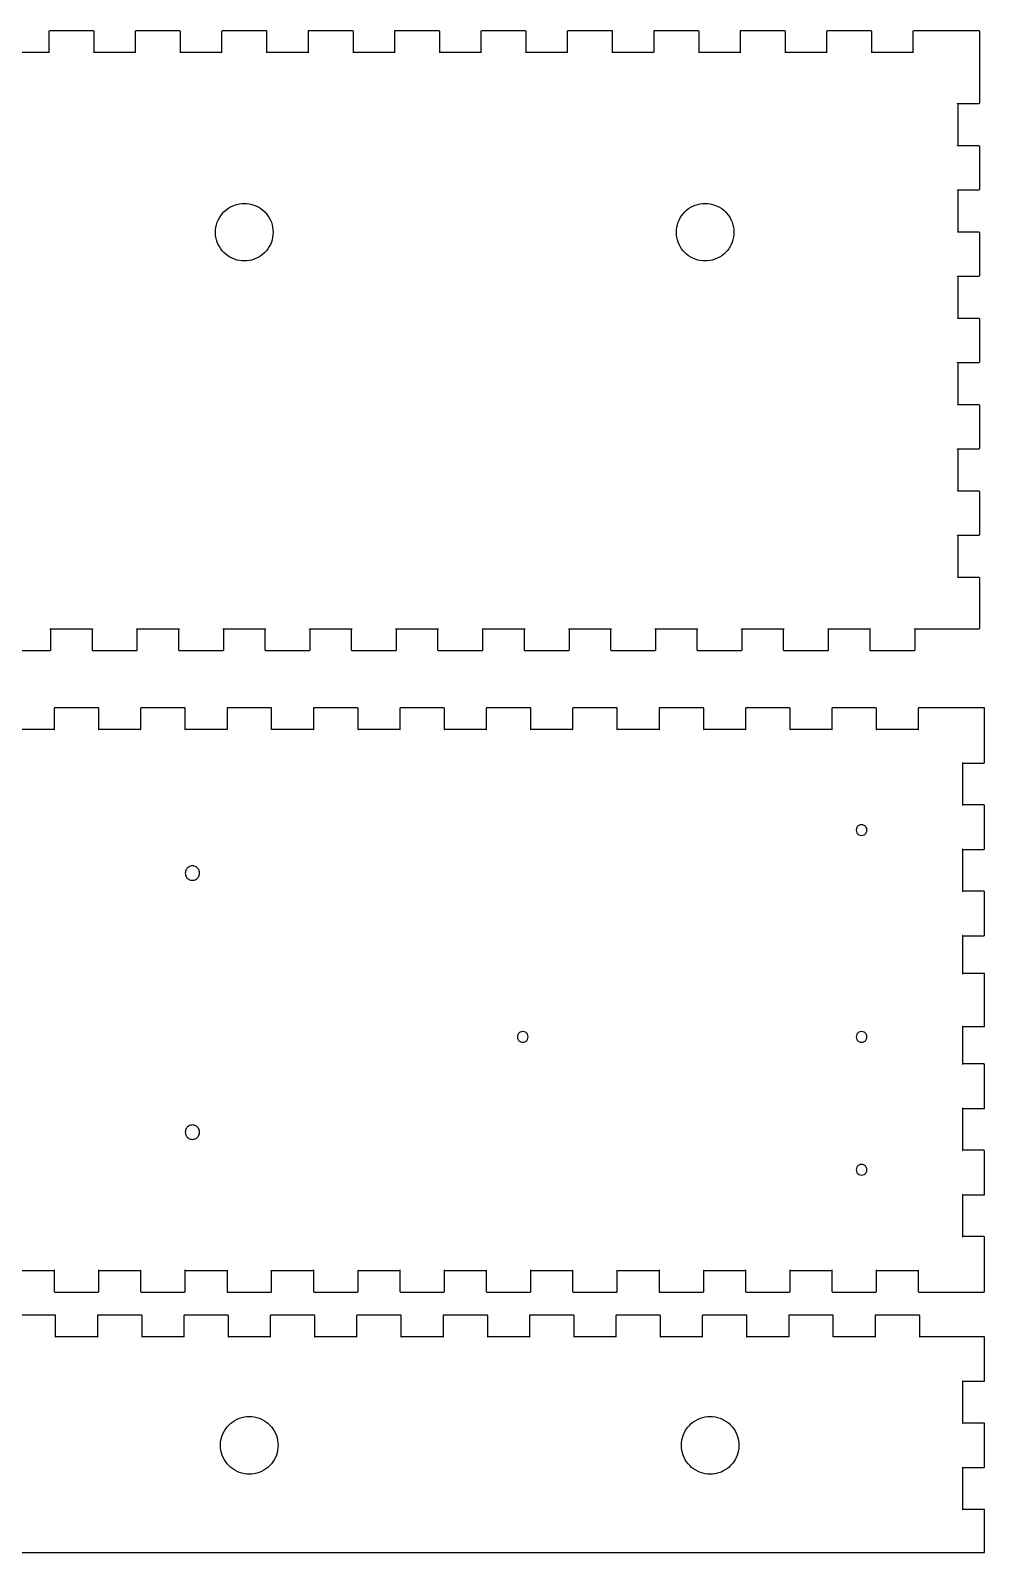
# Model space of a CAD drawing. Extents: x 3198 to 6883, y -1608 to 17.
# Drawn here: x 5648 to 6149, y -808 to -9 of the extents above; entities that cross this region are included whole.
import ezdxf

# ---------------------------------------------------------------- set-up
doc = ezdxf.new("R2010")
doc.units = 0
doc.layers.add('STANDARD', color=7, linetype='CONTINUOUS')

msp = doc.modelspace()

# ---------------------------------------------------------------- linework, layer by layer
at = {"layer": 'STANDARD', "color": 7}
for points in [[(5636.256772, -20.085752), (5658.181811, -20.085752), (5658.215827, -20.085752), (5658.336772, -20.138666), (5658.321654, -20.233154), (5658.230945, -20.248272), (5658.181811, -20.127327), (5658.181811, -20.085752), (5658.181811, -9.128902), (5658.181811, -9.06087), (5658.287638, -8.860555), (5658.491733, -8.754729), (5658.559764, -8.754729), (5681.23693, -8.754729), (5681.301182, -8.754729), (5681.501497, -8.860555), (5681.611103, -9.06087), (5681.611103, -9.128902), (5681.611103, -20.085752), (5681.611103, -20.127327), (5681.55441, -20.248272), (5681.47126, -20.233154), (5681.452363, -20.138666), (5681.569528, -20.085752), (5681.611103, -20.085752), (5703.536142, -20.085752), (5703.570158, -20.085752), (5703.691103, -20.138666), (5703.675985, -20.233154), (5703.585276, -20.248272), (5703.536142, -20.127327), (5703.536142, -20.085752), (5703.536142, -9.128902), (5703.536142, -9.06087), (5703.645749, -8.860555), (5703.846063, -8.754729), (5703.914095, -8.754729), (5726.59126, -8.754729), (5726.655512, -8.754729), (5726.855827, -8.860555), (5726.972993, -9.06087), (5726.972993, -9.128902), (5726.972993, -20.085752), (5726.972993, -20.127327), (5726.9163, -20.248272), (5726.825591, -20.233154), (5726.810473, -20.138666), (5726.931418, -20.085752), (5726.972993, -20.085752), (5748.886693, -20.085752), (5748.924489, -20.085752), (5749.045434, -20.138666), (5749.030315, -20.233154), (5748.939607, -20.248272), (5748.886693, -20.127327), (5748.886693, -20.085752), (5748.886693, -9.128902), (5748.886693, -9.06087), (5748.9963, -8.860555), (5749.200394, -8.754729), (5749.268426, -8.754729), (5771.945591, -8.754729), (5772.006063, -8.754729), (5772.210158, -8.860555), (5772.327323, -9.06087), (5772.327323, -9.128902), (5772.327323, -20.085752), (5772.327323, -20.127327), (5772.27063, -20.248272), (5772.179922, -20.233154), (5772.164804, -20.138666), (5772.285749, -20.085752), (5772.327323, -20.085752), (5794.248583, -20.085752), (5794.282599, -20.085752), (5794.403544, -20.138666), (5794.388426, -20.233154), (5794.301497, -20.248272), (5794.248583, -20.127327), (5794.248583, -20.085752), (5794.248583, -9.128902), (5794.248583, -9.06087), (5794.358189, -8.860555), (5794.554725, -8.754729), (5794.622756, -8.754729), (5817.299922, -8.754729), (5817.364174, -8.754729), (5817.564489, -8.860555), (5817.674095, -9.06087), (5817.674095, -9.128902), (5817.674095, -20.085752), (5817.674095, -20.127327), (5817.617402, -20.248272), (5817.534252, -20.233154), (5817.511575, -20.138666), (5817.63252, -20.085752), (5817.674095, -20.085752), (5839.595355, -20.085752), (5839.63315, -20.085752), (5839.754095, -20.138666), (5839.738977, -20.233154), (5839.648268, -20.248272), (5839.595355, -20.127327), (5839.595355, -20.085752), (5839.595355, -9.128902), (5839.595355, -9.06087), (5839.704961, -8.860555), (5839.909056, -8.754729), (5839.977087, -8.754729), (5862.65463, -8.754729), (5862.715859, -8.754729), (5862.919953, -8.860555), (5863.034473, -9.06087), (5863.034473, -9.128902), (5863.034473, -20.085752), (5863.034473, -20.127327), (5862.977402, -20.248272), (5862.887827, -20.233154), (5862.873087, -20.138666), (5862.993276, -20.085752), (5863.034473, -20.085752), (5884.950441, -20.085752), (5884.987859, -20.085752), (5885.106536, -20.138666), (5885.091796, -20.233154), (5885.002599, -20.248272), (5884.950441, -20.127327), (5884.950441, -20.085752), (5884.950441, -9.128902), (5884.950441, -9.06087), (5885.060048, -8.860555), (5885.263764, -8.754729), (5885.330662, -8.754729), (5908.007827, -8.754729), (5908.070567, -8.754729), (5908.27315, -8.860555), (5908.388048, -9.06087), (5908.388048, -9.128902), (5908.388048, -20.085752), (5908.388048, -20.127327), (5908.330599, -20.248272), (5908.242536, -20.233154), (5908.226662, -20.138666), (5908.346473, -20.085752), (5908.388048, -20.085752), (5930.310441, -20.085752), (5930.346725, -20.085752), (5930.466536, -20.138666), (5930.450662, -20.233154), (5930.362599, -20.248272), (5930.310441, -20.127327), (5930.310441, -20.085752), (5930.310441, -9.128902), (5930.310441, -9.06087), (5930.420048, -8.860555), (5930.617339, -8.754729), (5930.685371, -8.754729), (5953.362536, -8.754729), (5953.425276, -8.754729), (5953.627859, -8.860555), (5953.742756, -9.06087), (5953.742756, -9.128902), (5953.742756, -20.085752), (5953.742756, -20.127327), (5953.685308, -20.248272), (5953.597245, -20.233154), (5953.581371, -20.138666), (5953.701182, -20.085752), (5953.742756, -20.085752), (5975.664016, -20.085752), (5975.701434, -20.085752), (5975.821245, -20.138666), (5975.805371, -20.233154), (5975.715796, -20.248272), (5975.664016, -20.127327), (5975.664016, -20.085752), (5975.664016, -9.128902), (5975.664016, -9.06087), (5975.773245, -8.860555), (5975.972048, -8.754729), (5976.040079, -8.754729), (5998.715733, -8.754729), (5998.778473, -8.754729), (5998.982567, -8.860555), (5999.097087, -9.06087), (5999.097087, -9.128902), (5999.097087, -20.085752), (5999.097087, -20.127327), (5999.040016, -20.248272), (5998.950441, -20.233154), (5998.936079, -20.138666), (5999.054756, -20.085752), (5999.097087, -20.085752), (6021.013434, -20.085752), (6021.049339, -20.085752), (6021.16915, -20.138666), (6021.15441, -20.233154), (6021.065213, -20.248272), (6021.013434, -20.127327), (6021.013434, -20.085752), (6021.013434, -9.128902), (6021.013434, -9.06087), (6021.122662, -8.860555), (6021.326756, -8.754729), (6021.393276, -8.754729), (6044.070441, -8.754729), (6044.133182, -8.754729), (6044.335764, -8.860555), (6044.450662, -9.06087), (6044.450662, -9.128902), (6044.450662, -20.085752), (6044.450662, -20.127327), (6044.393213, -20.248272), (6044.30515, -20.233154), (6044.289276, -20.138666), (6044.409087, -20.085752), (6044.450662, -20.085752), (6066.373434, -20.085752), (6066.409339, -20.085752), (6066.52915, -20.138666), (6066.513276, -20.233154), (6066.425213, -20.248272), (6066.373434, -20.127327), (6066.373434, -20.085752), (6066.373434, -9.128902), (6066.373434, -9.06087), (6066.482662, -8.860555), (6066.679953, -8.754729), (6066.747985, -8.754729), (6089.42515, -8.754729), (6089.48789, -8.754729), (6089.690473, -8.860555), (6089.805371, -9.06087), (6089.805371, -9.128902), (6089.805371, -20.085752), (6089.805371, -20.127327), (6089.747922, -20.248272), (6089.659859, -20.233154), (6089.643985, -20.138666), (6089.763796, -20.085752), (6089.805371, -20.085752), (6111.727008, -20.085752), (6111.76367, -20.085752), (6111.883103, -20.138666), (6111.867607, -20.233154), (6111.779166, -20.248272), (6111.727008, -20.127327), (6111.727008, -20.085752), (6111.727008, -9.128902), (6111.727008, -9.06087), (6111.836237, -8.860555), (6112.034284, -8.754729), (6112.101937, -8.754729), (6134.779103, -8.754729), (6146.117686, -8.754729), (6146.180048, -8.754729), (6146.383386, -8.860555), (6146.497906, -9.06087), (6146.497906, -9.128902), (6146.497906, -20.475044), (6146.497906, -20.475044), (6146.497906, -20.475044), (6146.497906, -46.927957), (6146.497906, -46.98087), (6146.383386, -47.192524), (6146.180048, -47.30213), (6146.117686, -47.30213), (6135.159323, -47.30213), (6135.117749, -47.30213), (6134.997937, -47.245437), (6135.013434, -47.154729), (6135.101874, -47.139611), (6135.159323, -47.260555), (6135.159323, -47.30213), (6135.159323, -69.219611), (6135.159323, -69.261185), (6135.101874, -69.38213), (6135.013434, -69.367012), (6134.997937, -69.272524), (6135.117749, -69.219611), (6135.159323, -69.219611), (6146.117686, -69.219611), (6146.180048, -69.219611), (6146.383386, -69.340555), (6146.497906, -69.525752), (6146.497906, -69.608902), (6146.497906, -92.274729), (6146.497906, -92.338981), (6146.383386, -92.539296), (6146.180048, -92.660241), (6146.117686, -92.660241), (6135.159323, -92.660241), (6135.117749, -92.660241), (6134.997937, -92.607327), (6135.013434, -92.512839), (6135.101874, -92.5015), (6135.159323, -92.618666), (6135.159323, -92.660241), (6135.159323, -114.5815), (6135.159323, -114.619296), (6135.101874, -114.740241), (6135.013434, -114.728902), (6134.997937, -114.634414), (6135.117749, -114.5815), (6135.159323, -114.5815), (6146.117686, -114.5815), (6146.180048, -114.5815), (6146.383386, -114.687327), (6146.497906, -114.887642), (6146.497906, -114.955674), (6146.497906, -137.632839), (6146.497906, -137.70087), (6146.383386, -137.901185), (6146.180048, -138.007012), (6146.117686, -138.007012), (6135.159323, -138.007012), (6135.117749, -138.007012), (6134.997937, -137.954099), (6135.013434, -137.874729), (6135.101874, -137.848272), (6135.159323, -137.965437), (6135.159323, -138.007012), (6135.159323, -159.939611), (6135.159323, -159.966067), (6135.101874, -160.087012), (6135.013434, -160.075674), (6134.997937, -159.981185), (6135.117749, -159.939611), (6135.159323, -159.939611), (6146.117686, -159.939611), (6146.180048, -159.939611), (6146.383386, -160.045437), (6146.497906, -160.245752), (6146.497906, -160.313784), (6146.497906, -182.994729), (6146.497906, -183.058981), (6146.383386, -183.259296), (6146.180048, -183.368902), (6146.117686, -183.368902), (6135.159323, -183.368902), (6135.117749, -183.368902), (6134.997937, -183.312209), (6135.013434, -183.2215), (6135.101874, -183.206382), (6135.159323, -183.327327), (6135.159323, -183.368902), (6135.159323, -205.286382), (6135.159323, -205.327957), (6135.101874, -205.448902), (6135.013434, -205.433784), (6134.997937, -205.339296), (6135.117749, -205.286382), (6135.159323, -205.286382), (6146.117686, -205.286382), (6146.180048, -205.286382), (6146.383386, -205.392209), (6146.497906, -205.592524), (6146.497906, -205.660555), (6146.497906, -228.3415), (6146.497906, -228.405752), (6146.383386, -228.606067), (6146.180048, -228.727012), (6146.117686, -228.727012), (6135.159323, -228.727012), (6135.117749, -228.727012), (6134.997937, -228.658981), (6135.013434, -228.579611), (6135.101874, -228.553154), (6135.159323, -228.674099), (6135.159323, -228.727012), (6135.159323, -250.648272), (6135.159323, -250.674729), (6135.101874, -250.795674), (6135.013434, -250.780555), (6134.997937, -250.701185), (6135.117749, -250.648272), (6135.159323, -250.648272), (6146.117686, -250.648272), (6146.180048, -250.648272), (6146.383386, -250.754099), (6146.497906, -250.954414), (6146.497906, -251.022445), (6146.497906, -273.699611), (6146.497906, -273.767642), (6146.383386, -273.967957), (6146.180048, -274.073784), (6146.117686, -274.073784), (6135.159323, -274.073784), (6135.117749, -274.073784), (6134.997937, -274.02087), (6135.013434, -273.9415), (6135.101874, -273.915044), (6135.159323, -274.032209), (6135.159323, -274.073784), (6135.159323, -295.995044), (6135.159323, -296.032839), (6135.101874, -296.153784), (6135.013434, -296.138666), (6134.997937, -296.047957), (6135.117749, -295.995044), (6135.159323, -295.995044), (6146.117686, -295.995044), (6146.180048, -295.995044), (6146.383386, -296.10087), (6146.497906, -296.312524), (6146.497906, -296.380555), (6146.497906, -322.833469), (6146.497906, -322.886382), (6146.383386, -323.101815), (6146.180048, -323.207642), (6146.117686, -323.207642), (6134.779103, -323.207642), (6112.482158, -323.207642), (6112.440583, -323.207642), (6112.320772, -323.154729), (6112.336268, -323.060241), (6112.424709, -323.048902), (6112.482158, -323.166067), (6112.482158, -323.207642), (6112.482158, -334.168272), (6112.482158, -334.232524), (6112.367638, -334.432839), (6112.1643, -334.553784), (6112.101937, -334.553784), (6089.42515, -334.553784), (6089.357119, -334.553784), (6089.159827, -334.432839), (6089.049087, -334.232524), (6089.049087, -334.168272), (6089.049087, -323.207642), (6089.049087, -323.166067), (6089.102756, -323.048902), (6089.190441, -323.060241), (6089.206693, -323.154729), (6089.086504, -323.207642), (6089.049087, -323.207642), (6067.127827, -323.207642), (6067.08663, -323.207642), (6066.966441, -323.154729), (6066.982693, -323.060241), (6067.070756, -323.048902), (6067.127827, -323.166067), (6067.127827, -323.207642), (6067.127827, -334.168272), (6067.127827, -334.232524), (6067.013308, -334.432839), (6066.810725, -334.553784), (6066.747985, -334.553784), (6044.070441, -334.553784), (6044.00241, -334.553784), (6043.805119, -334.432839), (6043.69589, -334.232524), (6043.69589, -334.168272), (6043.69589, -323.207642), (6043.69589, -323.166067), (6043.748048, -323.048902), (6043.835733, -323.060241), (6043.851985, -323.154729), (6043.731796, -323.207642), (6043.69589, -323.207642), (6021.773119, -323.207642), (6021.731922, -323.207642), (6021.611733, -323.154729), (6021.627985, -323.060241), (6021.716048, -323.048902), (6021.773119, -323.166067), (6021.773119, -323.207642), (6021.773119, -334.168272), (6021.773119, -334.232524), (6021.660111, -334.432839), (6021.456016, -334.553784), (6021.393276, -334.553784), (5998.715733, -334.553784), (5998.649213, -334.553784), (5998.45041, -334.432839), (5998.341182, -334.232524), (5998.341182, -334.168272), (5998.341182, -323.207642), (5998.341182, -323.166067), (5998.393339, -323.048902), (5998.482536, -323.060241), (5998.497276, -323.154729), (5998.378599, -323.207642), (5998.341182, -323.207642), (5976.419922, -323.207642), (5976.378725, -323.207642), (5976.258536, -323.154729), (5976.273276, -323.060241), (5976.362473, -323.048902), (5976.419922, -323.166067), (5976.419922, -323.207642), (5976.419922, -334.168272), (5976.419922, -334.232524), (5976.305402, -334.432839), (5976.102441, -334.553784), (5976.040079, -334.553784), (5953.362536, -334.553784), (5953.294504, -334.553784), (5953.097213, -334.432839), (5952.987985, -334.232524), (5952.987985, -334.168272), (5952.987985, -323.207642), (5952.987985, -323.166067), (5953.039764, -323.048902), (5953.127827, -323.060241), (5953.144079, -323.154729), (5953.02389, -323.207642), (5952.987985, -323.207642), (5931.065213, -323.207642), (5931.024016, -323.207642), (5930.903827, -323.154729), (5930.920079, -323.060241), (5931.007764, -323.048902), (5931.065213, -323.166067), (5931.065213, -323.207642), (5931.065213, -334.168272), (5931.065213, -334.232524), (5930.950693, -334.432839), (5930.747733, -334.553784), (5930.685371, -334.553784), (5908.007827, -334.553784), (5907.939796, -334.553784), (5907.737213, -334.432839), (5907.627985, -334.232524), (5907.627985, -334.168272), (5907.627985, -323.207642), (5907.627985, -323.166067), (5907.679764, -323.048902), (5907.769339, -323.060241), (5907.784079, -323.154729), (5907.66389, -323.207642), (5907.627985, -323.207642), (5885.712016, -323.207642), (5885.669308, -323.207642), (5885.549119, -323.154729), (5885.565371, -323.060241), (5885.654567, -323.048902), (5885.712016, -323.166067), (5885.712016, -323.207642), (5885.712016, -334.168272), (5885.712016, -334.232524), (5885.597119, -334.432839), (5885.393402, -334.553784), (5885.330662, -334.553784), (5862.65463, -334.553784), (5862.586599, -334.553784), (5862.382504, -334.432839), (5862.273276, -334.232524), (5862.273276, -334.168272), (5862.273276, -323.207642), (5862.273276, -323.166067), (5862.326567, -323.048902), (5862.41463, -323.060241), (5862.430504, -323.154729), (5862.310693, -323.207642), (5862.273276, -323.207642), (5840.35126, -323.207642), (5840.309686, -323.207642), (5840.188741, -323.154729), (5840.211418, -323.060241), (5840.294567, -323.048902), (5840.35126, -323.166067), (5840.35126, -323.207642), (5840.35126, -334.168272), (5840.35126, -334.232524), (5840.241654, -334.432839), (5840.041339, -334.553784), (5839.977087, -334.553784), (5817.299922, -334.553784), (5817.23189, -334.553784), (5817.035355, -334.432839), (5816.925749, -334.232524), (5816.925749, -334.168272), (5816.925749, -323.207642), (5816.925749, -323.166067), (5816.978662, -323.048902), (5817.065591, -323.060241), (5817.080709, -323.154729), (5816.959764, -323.207642), (5816.925749, -323.207642), (5795.000709, -323.207642), (5794.962914, -323.207642), (5794.841969, -323.154729), (5794.857087, -323.060241), (5794.944016, -323.048902), (5795.000709, -323.166067), (5795.000709, -323.207642), (5795.000709, -334.168272), (5795.000709, -334.232524), (5794.887323, -334.432839), (5794.687008, -334.553784), (5794.622756, -334.553784), (5771.945591, -334.553784), (5771.87756, -334.553784), (5771.673465, -334.432839), (5771.563859, -334.232524), (5771.563859, -334.168272), (5771.563859, -323.207642), (5771.563859, -323.166067), (5771.616772, -323.048902), (5771.707481, -323.060241), (5771.722599, -323.154729), (5771.601654, -323.207642), (5771.563859, -323.207642), (5749.650158, -323.207642), (5749.604804, -323.207642), (5749.487638, -323.154729), (5749.502756, -323.060241), (5749.593465, -323.048902), (5749.650158, -323.166067), (5749.650158, -323.207642), (5749.650158, -334.168272), (5749.650158, -334.232524), (5749.532993, -334.432839), (5749.328898, -334.553784), (5749.268426, -334.553784), (5726.59126, -334.553784), (5726.523229, -334.553784), (5726.322914, -334.432839), (5726.213308, -334.232524), (5726.213308, -334.168272), (5726.213308, -323.207642), (5726.213308, -323.166067), (5726.262441, -323.048902), (5726.35315, -323.060241), (5726.368268, -323.154729), (5726.247323, -323.207642), (5726.213308, -323.207642), (5704.288268, -323.207642), (5704.246693, -323.207642), (5704.129528, -323.154729), (5704.148426, -323.060241), (5704.231575, -323.048902), (5704.288268, -323.166067), (5704.288268, -323.207642), (5704.288268, -334.168272), (5704.288268, -334.232524), (5704.178662, -334.432839), (5703.978347, -334.553784), (5703.914095, -334.553784), (5681.23693, -334.553784), (5681.168898, -334.553784), (5680.964804, -334.432839), (5680.858977, -334.232524), (5680.858977, -334.168272), (5680.858977, -323.207642), (5680.858977, -323.166067), (5680.908111, -323.048902), (5680.998819, -323.060241), (5681.013937, -323.154729), (5680.892993, -323.207642), (5680.858977, -323.207642), (5658.937717, -323.207642), (5658.892363, -323.207642), (5658.771418, -323.154729), (5658.794095, -323.060241), (5658.877245, -323.048902), (5658.937717, -323.166067), (5658.937717, -323.207642), (5658.937717, -334.168272), (5658.937717, -334.232524), (5658.828111, -334.432839), (5658.624016, -334.553784), (5658.559764, -334.553784), (5635.882599, -334.553784)], [(6137.798997, -504.042918), (6137.798997, -484.332681), (6137.798997, -484.291107), (6137.746084, -484.170162), (6137.655375, -484.18528), (6137.640257, -484.275989), (6137.761202, -484.332681), (6148.759627, -484.332681), (6148.827659, -484.332681), (6149.027974, -484.219296), (6149.1338, -484.015201), (6149.1338, -483.954729), (6149.1338, -461.277563), (6149.1338, -461.209532), (6149.027974, -461.009217), (6148.827659, -460.899611), (6148.759627, -460.899611), (6137.798997, -460.899611), (6137.640257, -460.952524), (6137.655375, -461.039453), (6137.746084, -461.058351), (6137.798997, -460.937406), (6137.798997, -438.978351), (6137.798997, -438.936776), (6137.746084, -438.815831), (6137.655375, -438.834729), (6137.640257, -438.921658), (6137.761202, -438.978351), (6148.759627, -438.978351), (6148.827659, -438.978351), (6149.027974, -438.864965), (6149.1338, -438.66087), (6149.1338, -438.600398), (6149.1338, -415.919453), (6149.1338, -415.851422), (6149.027974, -415.654886), (6148.827659, -415.54528), (6148.759627, -415.54528), (6137.798997, -415.54528), (6137.640257, -415.598193), (6137.655375, -415.685122), (6137.746084, -415.70402), (6137.798997, -415.583075), (6137.798997, -393.62402), (6137.798997, -393.582445), (6137.746084, -393.46528), (6137.655375, -393.480398), (6137.640257, -393.567327), (6137.761202, -393.62402), (6148.759627, -393.62402), (6148.827659, -393.62402), (6149.027974, -393.510634), (6149.1338, -393.30654), (6149.1338, -393.242288), (6149.1338, -376.238193), (6149.1338, -364.899611), (6149.1338, -364.831579), (6149.027974, -364.631264), (6148.827659, -364.521658), (6148.759627, -364.521658), (6137.428603, -364.521658), (6114.747659, -364.521658), (6114.679627, -364.521658), (6114.479312, -364.631264), (6114.362147, -364.831579), (6114.362147, -364.899611), (6114.362147, -375.860241), (6114.426399, -376.015201), (6114.505769, -376.000083), (6114.520887, -375.909374), (6114.399942, -375.860241), (6092.440887, -375.860241), (6092.399312, -375.860241), (6092.282147, -375.909374), (6092.308603, -376.000083), (6092.387974, -376.015201), (6092.440887, -375.894256), (6092.440887, -364.899611), (6092.440887, -364.831579), (6092.33506, -364.631264), (6092.134745, -364.521658), (6092.066714, -364.521658), (6069.385769, -364.521658), (6069.332855, -364.521658), (6069.121202, -364.631264), (6069.015375, -364.831579), (6069.015375, -364.899611), (6069.015375, -375.860241), (6069.068289, -376.015201), (6069.158997, -376.000083), (6069.174115, -375.909374), (6069.05317, -375.860241), (6047.094115, -375.860241), (6047.05254, -375.860241), (6046.935375, -375.909374), (6046.946714, -376.000083), (6047.041202, -376.015201), (6047.094115, -375.894256), (6047.094115, -364.899611), (6047.094115, -364.831579), (6046.97317, -364.631264), (6046.787974, -364.521658), (6046.719942, -364.521658), (6024.038997, -364.521658), (6023.974745, -364.521658), (6023.77443, -364.631264), (6023.653485, -364.831579), (6023.653485, -364.899611), (6023.653485, -375.860241), (6023.721517, -376.015201), (6023.800887, -376.000083), (6023.812226, -375.909374), (6023.69506, -375.860241), (6023.653485, -375.860241), (6001.732226, -375.860241), (6001.573485, -375.909374), (6001.599942, -376.000083), (6001.679312, -376.015201), (6001.732226, -375.894256), (6001.732226, -364.899611), (6001.732226, -364.831579), (6001.626399, -364.631264), (6001.426084, -364.521658), (6001.361832, -364.521658), (5978.680887, -364.521658), (5978.612855, -364.521658), (5978.41254, -364.631264), (5978.306714, -364.831579), (5978.306714, -364.899611), (5978.306714, -375.860241), (5978.359627, -376.015201), (5978.454115, -376.000083), (5978.465454, -375.909374), (5978.348289, -375.860241), (5978.306714, -375.860241), (5956.385454, -375.860241), (5956.226714, -375.909374), (5956.241832, -376.000083), (5956.33254, -376.015201), (5956.385454, -375.894256), (5956.385454, -364.899611), (5956.385454, -364.831579), (5956.268289, -364.631264), (5956.067974, -364.521658), (5955.999942, -364.521658), (5933.334115, -364.521658), (5933.266084, -364.521658), (5933.065769, -364.631264), (5932.948603, -364.831579), (5932.948603, -364.899611), (5932.948603, -375.860241), (5933.001517, -376.015201), (5933.092226, -376.000083), (5933.107344, -375.909374), (5932.986399, -375.860241), (5911.027344, -375.860241), (5910.985769, -375.860241), (5910.868603, -375.909374), (5910.879942, -376.000083), (5910.97443, -376.015201), (5911.027344, -375.894256), (5911.027344, -364.899611), (5911.027344, -364.831579), (5910.921517, -364.631264), (5910.721202, -364.521658), (5910.65317, -364.521658), (5887.972226, -364.521658), (5887.907974, -364.521658), (5887.707659, -364.631264), (5887.601832, -364.831579), (5887.601832, -364.899611), (5887.601832, -375.860241), (5887.654745, -376.015201), (5887.734115, -376.000083), (5887.760572, -375.909374), (5887.639627, -375.860241), (5865.665454, -375.860241), (5865.521832, -375.909374), (5865.53317, -376.000083), (5865.61254, -376.015201), (5865.665454, -375.894256), (5865.665454, -364.899611), (5865.665454, -364.831579), (5865.559627, -364.631264), (5865.359312, -364.521658), (5865.29506, -364.521658), (5842.614115, -364.521658), (5842.561202, -364.521658), (5842.360887, -364.631264), (5842.239942, -364.831579), (5842.239942, -364.899611), (5842.239942, -375.860241), (5842.292855, -376.015201), (5842.387344, -376.000083), (5842.398682, -375.909374), (5842.281517, -375.860241), (5842.239942, -375.860241), (5820.318682, -375.860241), (5820.159942, -375.909374), (5820.17506, -376.000083), (5820.265769, -376.015201), (5820.318682, -375.894256), (5820.318682, -364.899611), (5820.318682, -364.831579), (5820.212855, -364.631264), (5820.01254, -364.521658), (5819.948289, -364.521658), (5797.267344, -364.521658), (5797.199312, -364.521658), (5796.998997, -364.631264), (5796.881832, -364.831579), (5796.881832, -364.899611), (5796.881832, -375.860241), (5796.946084, -376.015201), (5797.025454, -376.000083), (5797.051911, -375.909374), (5796.934745, -375.860241), (5796.881832, -375.860241), (5774.960572, -375.860241), (5774.81317, -375.909374), (5774.828289, -376.000083), (5774.907659, -376.015201), (5774.960572, -375.894256), (5774.960572, -364.899611), (5774.960572, -364.831579), (5774.854745, -364.631264), (5774.65443, -364.521658), (5774.586399, -364.521658), (5751.905454, -364.521658), (5751.85254, -364.521658), (5751.640887, -364.631264), (5751.53506, -364.831579), (5751.53506, -364.899611), (5751.53506, -375.860241), (5751.587974, -376.015201), (5751.678682, -376.000083), (5751.6938, -375.909374), (5751.572855, -375.860241), (5729.6138, -375.860241), (5729.572226, -375.860241), (5729.45506, -375.909374), (5729.466399, -376.000083), (5729.560887, -376.015201), (5729.6138, -375.894256), (5729.6138, -364.899611), (5729.6138, -364.831579), (5729.492855, -364.631264), (5729.307659, -364.521658), (5729.239627, -364.521658), (5706.558682, -364.521658), (5706.49443, -364.521658), (5706.294115, -364.631264), (5706.17317, -364.831579), (5706.17317, -364.899611), (5706.17317, -375.860241), (5706.241202, -376.015201), (5706.320572, -376.000083), (5706.331911, -375.909374), (5706.214745, -375.860241), (5706.17317, -375.860241), (5684.251911, -375.860241), (5684.09317, -375.909374), (5684.119627, -376.000083), (5684.198997, -376.015201), (5684.251911, -375.894256), (5684.251911, -364.899611), (5684.251911, -364.831579), (5684.146084, -364.631264), (5683.945769, -364.521658), (5683.881517, -364.521658), (5661.200572, -364.521658), (5661.13254, -364.521658), (5660.932226, -364.631264), (5660.826399, -364.831579), (5660.826399, -364.899611), (5660.826399, -375.860241), (5660.879312, -376.015201), (5660.958682, -376.000083), (5660.985139, -375.909374), (5660.867974, -375.860241), (5660.826399, -375.860241), (5638.908918, -375.860241)], [(6137.798997, -532.011422), (6137.798997, -531.969847), (6137.746084, -531.848902), (6137.655375, -531.871579), (6137.640257, -531.954729), (6137.761202, -532.011422), (6148.759627, -532.011422), (6148.827659, -532.011422), (6149.027974, -531.898036), (6149.1338, -531.697721), (6149.1338, -531.637248), (6149.1338, -504.417091), (6149.1338, -504.349059), (6149.027974, -504.152524), (6148.827659, -504.042918), (6148.759627, -504.042918), (6137.798997, -504.042918), (6137.640257, -504.095831), (6137.655375, -504.18276), (6137.746084, -504.201658), (6137.798997, -504.080713)], [(6137.8, -551.650315), (6137.8, -531.970315)], [(5638.908918, -660.080713), (5660.826399, -660.080713), (5660.867974, -660.080713), (5660.985139, -660.02402), (5660.958682, -659.937091), (5660.879312, -659.921973), (5660.826399, -660.042918), (5660.826399, -671.041343), (5660.826399, -671.105595), (5660.932226, -671.30591), (5661.13254, -671.423075), (5661.200572, -671.423075), (5683.881517, -671.423075), (5683.945769, -671.423075), (5684.146084, -671.30591), (5684.251911, -671.105595), (5684.251911, -671.041343), (5684.251911, -660.080713), (5684.198997, -659.921973), (5684.119627, -659.937091), (5684.09317, -660.02402), (5684.214115, -660.080713), (5706.17317, -660.080713), (5706.214745, -660.080713), (5706.331911, -660.02402), (5706.320572, -659.937091), (5706.241202, -659.921973), (5706.17317, -660.042918), (5706.17317, -671.041343), (5706.17317, -671.105595), (5706.294115, -671.30591), (5706.49443, -671.423075), (5706.558682, -671.423075), (5729.239627, -671.423075), (5729.307659, -671.423075), (5729.492855, -671.30591), (5729.6138, -671.105595), (5729.6138, -671.041343), (5729.6138, -660.080713), (5729.560887, -659.921973), (5729.466399, -659.937091), (5729.45506, -660.02402), (5729.572226, -660.080713), (5729.6138, -660.080713), (5751.53506, -660.080713), (5751.6938, -660.02402), (5751.678682, -659.937091), (5751.587974, -659.921973), (5751.53506, -660.042918), (5751.53506, -671.041343), (5751.53506, -671.105595), (5751.640887, -671.30591), (5751.85254, -671.423075), (5751.905454, -671.423075), (5774.586399, -671.423075), (5774.65443, -671.423075), (5774.854745, -671.30591), (5774.960572, -671.105595), (5774.960572, -671.041343), (5774.960572, -660.080713), (5774.907659, -659.921973), (5774.828289, -659.937091), (5774.81317, -660.02402), (5774.934115, -660.080713), (5796.881832, -660.080713), (5796.934745, -660.080713), (5797.051911, -660.02402), (5797.025454, -659.937091), (5796.946084, -659.921973), (5796.881832, -660.042918), (5796.881832, -671.041343), (5796.881832, -671.105595), (5796.998997, -671.30591), (5797.199312, -671.423075), (5797.267344, -671.423075), (5819.948289, -671.423075), (5820.01254, -671.423075), (5820.212855, -671.30591), (5820.318682, -671.105595), (5820.318682, -671.041343), (5820.318682, -660.080713), (5820.265769, -659.921973), (5820.17506, -659.937091), (5820.159942, -660.02402), (5820.280887, -660.080713), (5842.239942, -660.080713), (5842.281517, -660.080713), (5842.398682, -660.02402), (5842.387344, -659.937091), (5842.292855, -659.921973), (5842.239942, -660.042918), (5842.239942, -671.041343), (5842.239942, -671.105595), (5842.360887, -671.30591), (5842.561202, -671.423075), (5842.614115, -671.423075), (5865.29506, -671.423075), (5865.359312, -671.423075), (5865.559627, -671.30591), (5865.665454, -671.105595), (5865.665454, -671.041343), (5865.665454, -660.080713), (5865.61254, -659.921973), (5865.53317, -659.937091), (5865.521832, -660.02402), (5865.638997, -660.080713), (5887.601832, -660.080713), (5887.760572, -660.02402), (5887.734115, -659.937091), (5887.654745, -659.921973), (5887.601832, -660.042918), (5887.601832, -671.041343), (5887.601832, -671.105595), (5887.707659, -671.30591), (5887.907974, -671.423075), (5887.972226, -671.423075), (5910.65317, -671.423075), (5910.721202, -671.423075), (5910.921517, -671.30591), (5911.027344, -671.105595), (5911.027344, -671.041343), (5911.027344, -660.080713), (5910.97443, -659.921973), (5910.879942, -659.937091), (5910.868603, -660.02402), (5910.985769, -660.080713), (5911.027344, -660.080713), (5932.948603, -660.080713), (5933.107344, -660.02402), (5933.092226, -659.937091), (5933.001517, -659.921973), (5932.948603, -660.042918), (5932.948603, -671.041343), (5932.948603, -671.105595), (5933.065769, -671.30591), (5933.266084, -671.423075), (5933.334115, -671.423075), (5955.999942, -671.423075), (5956.067974, -671.423075), (5956.268289, -671.30591), (5956.385454, -671.105595), (5956.385454, -671.041343), (5956.385454, -660.080713), (5956.33254, -659.921973), (5956.241832, -659.937091), (5956.226714, -660.02402), (5956.347659, -660.080713), (5978.306714, -660.080713), (5978.348289, -660.080713), (5978.465454, -660.02402), (5978.454115, -659.937091), (5978.359627, -659.921973), (5978.306714, -660.042918), (5978.306714, -671.041343), (5978.306714, -671.105595), (5978.41254, -671.30591), (5978.612855, -671.423075), (5978.680887, -671.423075), (6001.361832, -671.423075), (6001.426084, -671.423075), (6001.626399, -671.30591), (6001.732226, -671.105595), (6001.732226, -671.041343), (6001.732226, -660.080713), (6001.679312, -659.921973), (6001.599942, -659.937091), (6001.573485, -660.02402), (6001.69443, -660.080713), (6023.653485, -660.080713), (6023.69506, -660.080713), (6023.812226, -660.02402), (6023.800887, -659.937091), (6023.721517, -659.921973), (6023.653485, -660.042918), (6023.653485, -671.041343), (6023.653485, -671.105595), (6023.77443, -671.30591), (6023.974745, -671.423075), (6024.038997, -671.423075), (6046.719942, -671.423075), (6046.787974, -671.423075), (6046.97317, -671.30591), (6047.094115, -671.105595), (6047.094115, -671.041343), (6047.094115, -660.080713), (6047.041202, -659.921973), (6046.946714, -659.937091), (6046.935375, -660.02402), (6047.05254, -660.080713), (6047.094115, -660.080713), (6069.015375, -660.080713), (6069.174115, -660.02402), (6069.158997, -659.937091), (6069.068289, -659.921973), (6069.015375, -660.042918), (6069.015375, -671.041343), (6069.015375, -671.105595), (6069.121202, -671.30591), (6069.332855, -671.423075), (6069.385769, -671.423075), (6092.066714, -671.423075), (6092.134745, -671.423075), (6092.33506, -671.30591), (6092.440887, -671.105595), (6092.440887, -671.041343), (6092.440887, -660.080713), (6092.387974, -659.921973), (6092.308603, -659.937091), (6092.282147, -660.02402), (6092.399312, -660.080713), (6092.440887, -660.080713), (6114.362147, -660.080713), (6114.520887, -660.02402), (6114.505769, -659.937091), (6114.426399, -659.921973), (6114.362147, -660.042918), (6114.362147, -671.041343), (6114.362147, -671.105595), (6114.479312, -671.30591), (6114.679627, -671.423075), (6114.747659, -671.423075), (6137.428603, -671.423075), (6148.759627, -671.423075), (6148.827659, -671.423075), (6149.027974, -671.30591), (6149.1338, -671.105595), (6149.1338, -671.041343), (6149.1338, -659.70276), (6149.1338, -642.691107), (6149.1338, -642.626855), (6149.027974, -642.42654), (6148.827659, -642.316933), (6148.759627, -642.316933), (6137.798997, -642.316933), (6137.640257, -642.369847), (6137.655375, -642.456776), (6137.746084, -642.471894), (6137.798997, -642.354729), (6137.798997, -620.395674), (6137.798997, -620.354099), (6137.746084, -620.233154), (6137.655375, -620.248272), (6137.640257, -620.338981), (6137.761202, -620.395674), (6148.759627, -620.395674), (6148.827659, -620.395674), (6149.027974, -620.282288), (6149.1338, -620.078193), (6149.1338, -620.017721), (6149.1338, -597.336776), (6149.1338, -597.272524), (6149.027974, -597.072209), (6148.827659, -596.962603), (6148.759627, -596.962603), (6137.798997, -596.962603), (6137.640257, -597.015516), (6137.655375, -597.102445), (6137.746084, -597.121343), (6137.798997, -597.000398), (6137.798997, -575.041343), (6137.798997, -574.999768), (6137.746084, -574.878823), (6137.655375, -574.9015), (6137.640257, -574.98465), (6137.761202, -575.041343), (6148.759627, -575.041343), (6148.827659, -575.041343), (6149.027974, -574.927957), (6149.1338, -574.727642), (6149.1338, -574.66717), (6149.1338, -551.982445), (6149.1338, -551.914414), (6149.027974, -551.717878), (6148.827659, -551.608272), (6148.759627, -551.608272), (6137.798997, -551.608272), (6137.640257, -551.661185), (6137.655375, -551.748115), (6137.746084, -551.767012), (6137.798997, -551.646067)], [(6149.1338, -807.928272), (6149.1338, -785.938981), (6149.1338, -785.870949), (6149.027974, -785.670634), (6148.827659, -785.561028), (6148.759627, -785.561028), (6137.798997, -785.561028), (6137.640257, -785.613941), (6137.655375, -785.70087), (6137.746084, -785.719768), (6137.798997, -785.598823), (6137.798997, -785.561028), (6137.798997, -763.639768), (6137.798997, -763.598193), (6137.746084, -763.477248), (6137.655375, -763.496146), (6137.640257, -763.583075), (6137.761202, -763.639768), (6148.759627, -763.639768), (6148.827659, -763.639768), (6149.027974, -763.526382), (6149.1338, -763.322288), (6149.1338, -763.258036), (6149.1338, -740.58087), (6149.1338, -740.516618), (6149.027974, -740.316304), (6148.827659, -740.206697), (6148.759627, -740.206697), (6137.798997, -740.206697), (6137.640257, -740.259611), (6137.655375, -740.350319), (6137.746084, -740.365437), (6137.798997, -740.244492), (6137.798997, -740.206697), (6137.798997, -718.285437), (6137.798997, -718.243863), (6137.746084, -718.126697), (6137.655375, -718.141815), (6137.640257, -718.228744), (6137.761202, -718.285437), (6148.759627, -718.285437), (6148.827659, -718.285437), (6149.027974, -718.172052), (6149.1338, -717.967957), (6149.1338, -717.907485), (6149.1338, -695.230319), (6149.1338, -695.162288), (6149.027974, -694.965752), (6148.827659, -694.852366), (6148.759627, -694.852366), (6137.428603, -694.852366), (6115.121832, -694.852366), (6115.080257, -694.852366), (6114.959312, -694.90528), (6114.97443, -694.995989), (6115.065139, -695.011107), (6115.121832, -694.890162), (6115.121832, -694.852366), (6115.121832, -683.891737), (6115.121832, -683.823705), (6115.012226, -683.62717), (6114.811911, -683.517563), (6114.747659, -683.517563), (6092.066714, -683.517563), (6091.998682, -683.517563), (6091.802147, -683.62717), (6091.69254, -683.823705), (6091.69254, -683.891737), (6091.69254, -694.852366), (6091.69254, -694.890162), (6091.745454, -695.011107), (6091.828603, -694.995989), (6091.85506, -694.90528), (6091.734115, -694.852366), (6091.69254, -694.852366), (6069.759942, -694.852366), (6069.61254, -694.90528), (6069.627659, -694.995989), (6069.718367, -695.011107), (6069.759942, -694.890162), (6069.759942, -694.852366), (6069.759942, -683.891737), (6069.759942, -683.823705), (6069.654115, -683.62717), (6069.4538, -683.517563), (6069.385769, -683.517563), (6046.719942, -683.517563), (6046.65569, -683.517563), (6046.455375, -683.62717), (6046.33443, -683.823705), (6046.33443, -683.891737), (6046.33443, -694.852366), (6046.33443, -694.890162), (6046.387344, -695.011107), (6046.481832, -694.995989), (6046.49317, -694.90528), (6046.372226, -694.852366), (6024.41317, -694.852366), (6024.25443, -694.90528), (6024.265769, -694.995989), (6024.360257, -695.011107), (6024.41317, -694.890162), (6024.41317, -694.852366), (6024.41317, -683.891737), (6024.41317, -683.823705), (6024.307344, -683.62717), (6024.107029, -683.517563), (6024.038997, -683.517563), (6001.361832, -683.517563), (6001.2938, -683.517563), (6001.093485, -683.62717), (6000.97254, -683.823705), (6000.97254, -683.891737), (6000.97254, -694.852366), (6000.97254, -694.890162), (6001.040572, -695.011107), (6001.119942, -694.995989), (6001.146399, -694.90528), (6001.025454, -694.852366), (6000.97254, -694.852366), (5979.05506, -694.852366), (5978.907659, -694.90528), (5978.918997, -694.995989), (5979.002147, -695.011107), (5979.05506, -694.890162), (5979.05506, -694.852366), (5979.05506, -683.891737), (5979.05506, -683.823705), (5978.945454, -683.62717), (5978.745139, -683.517563), (5978.680887, -683.517563), (5955.999942, -683.517563), (5955.947029, -683.517563), (5955.735375, -683.62717), (5955.625769, -683.823705), (5955.625769, -683.891737), (5955.625769, -694.852366), (5955.625769, -694.890162), (5955.678682, -695.011107), (5955.77317, -694.995989), (5955.788289, -694.90528), (5955.667344, -694.852366), (5955.625769, -694.852366), (5933.708289, -694.852366), (5933.666714, -694.852366), (5933.545769, -694.90528), (5933.560887, -694.995989), (5933.655375, -695.011107), (5933.708289, -694.890162), (5933.708289, -694.852366), (5933.708289, -683.891737), (5933.708289, -683.823705), (5933.598682, -683.62717), (5933.398367, -683.517563), (5933.334115, -683.517563), (5910.65317, -683.517563), (5910.588918, -683.517563), (5910.388603, -683.62717), (5910.267659, -683.823705), (5910.267659, -683.891737), (5910.267659, -694.852366), (5910.267659, -694.890162), (5910.33569, -695.011107), (5910.41506, -694.995989), (5910.426399, -694.90528), (5910.305454, -694.852366), (5888.346399, -694.852366), (5888.187659, -694.90528), (5888.214115, -694.995989), (5888.293485, -695.011107), (5888.346399, -694.890162), (5888.346399, -694.852366), (5888.346399, -683.891737), (5888.346399, -683.823705), (5888.240572, -683.62717), (5888.040257, -683.517563), (5887.972226, -683.517563), (5865.29506, -683.517563), (5865.242147, -683.517563), (5865.026714, -683.62717), (5864.920887, -683.823705), (5864.920887, -683.891737), (5864.920887, -694.852366), (5864.920887, -694.890162), (5864.9738, -695.011107), (5865.068289, -694.995989), (5865.079627, -694.90528), (5864.958682, -694.852366), (5842.999627, -694.852366), (5842.840887, -694.90528), (5842.852226, -694.995989), (5842.946714, -695.011107), (5842.999627, -694.890162), (5842.999627, -694.852366), (5842.999627, -683.891737), (5842.999627, -683.823705), (5842.878682, -683.62717), (5842.693485, -683.517563), (5842.614115, -683.517563), (5819.948289, -683.517563), (5819.880257, -683.517563), (5819.679942, -683.62717), (5819.558997, -683.823705), (5819.558997, -683.891737), (5819.558997, -694.852366), (5819.558997, -694.890162), (5819.611911, -695.011107), (5819.706399, -694.995989), (5819.721517, -694.90528), (5819.600572, -694.852366), (5819.558997, -694.852366), (5797.641517, -694.852366), (5797.599942, -694.852366), (5797.478997, -694.90528), (5797.494115, -694.995989), (5797.588603, -695.011107), (5797.641517, -694.890162), (5797.641517, -694.852366), (5797.641517, -683.891737), (5797.641517, -683.823705), (5797.531911, -683.62717), (5797.335375, -683.517563), (5797.267344, -683.517563), (5774.586399, -683.517563), (5774.522147, -683.517563), (5774.321832, -683.62717), (5774.212226, -683.823705), (5774.212226, -683.891737), (5774.212226, -694.852366), (5774.212226, -694.890162), (5774.268918, -695.011107), (5774.359627, -694.995989), (5774.374745, -694.90528), (5774.2538, -694.852366), (5774.212226, -694.852366), (5752.279627, -694.852366), (5752.132226, -694.90528), (5752.147344, -694.995989), (5752.241832, -695.011107), (5752.279627, -694.890162), (5752.279627, -694.852366), (5752.279627, -683.891737), (5752.279627, -683.823705), (5752.1738, -683.62717), (5751.973485, -683.517563), (5751.905454, -683.517563), (5729.239627, -683.517563), (5729.175375, -683.517563), (5728.97506, -683.62717), (5728.854115, -683.823705), (5728.854115, -683.891737), (5728.854115, -694.852366), (5728.854115, -694.890162), (5728.907029, -695.011107), (5729.001517, -694.995989), (5729.012855, -694.90528), (5728.891911, -694.852366), (5706.932855, -694.852366), (5706.774115, -694.90528), (5706.785454, -694.995989), (5706.879942, -695.011107), (5706.932855, -694.890162), (5706.932855, -694.852366), (5706.932855, -683.891737), (5706.932855, -683.823705), (5706.827029, -683.62717), (5706.626714, -683.517563), (5706.558682, -683.517563), (5683.881517, -683.517563), (5683.813485, -683.517563), (5683.61317, -683.62717), (5683.492226, -683.823705), (5683.492226, -683.891737), (5683.492226, -694.852366), (5683.492226, -694.890162), (5683.560257, -695.011107), (5683.639627, -694.995989), (5683.666084, -694.90528), (5683.548918, -694.852366), (5683.492226, -694.852366), (5661.574745, -694.852366), (5661.427344, -694.90528), (5661.438682, -694.995989), (5661.521832, -695.011107), (5661.574745, -694.890162), (5661.574745, -694.852366), (5661.574745, -683.891737), (5661.574745, -683.823705), (5661.465139, -683.62717), (5661.268603, -683.517563), (5661.200572, -683.517563), (5638.519627, -683.517563)], [(3200.729265, -808.241973), (6137.428603, -808.241973), (6148.759627, -808.241973), (6148.827659, -808.241973), (6149.027974, -808.132366), (6149.1338, -807.928272), (6149.1338, -807.8678), (6149.1338, -807.928272)]]:
    msp.add_lwpolyline(points, dxfattribs=at)
for points in [[(5775.727575, -114.728902)], [(6017.617339, -114.728902)], [(6087.427097, -428.756865)], [(5737.165296, -451.358193)], [(6137.8, -504.080315)], [(5909.604224, -537.392975)], [(6087.427097, -537.392975)], [(5737.165296, -587.421185)], [(6087.427097, -607.187868)], [(5778.36347, -751.923233)], [(6020.253233, -751.923233)]]:
    msp.add_lwpolyline(points, close=True, dxfattribs=at)
for points, knots in [([(5775.727575, -114.728902), (5775.546944, -112.961374), (5775.188268, -109.451613), (5772.405528, -104.81341), (5768.331125, -101.365028), (5763.285745, -99.536121), (5757.932027, -99.536121), (5752.893713, -101.365028), (5748.791096, -104.81341), (5746.113188, -109.451613), (5745.178197, -114.728902), (5746.113188, -120.006191), (5748.791096, -124.644394), (5752.893713, -128.092776), (5757.932027, -129.921683), (5763.285745, -129.921683), (5768.331125, -128.092776), (5772.405528, -124.644394), (5775.188268, -120.006191), (5775.546944, -116.49643), (5775.727575, -114.728902)], [0, 0, 0, 0, 5.275678, 10.475853, 15.75153, 21.027208, 26.227383, 31.503061, 36.778739, 41.978913, 47.254591, 52.530269, 57.730444, 63.006122, 68.2818, 73.481974, 78.757652, 84.03333, 89.233505, 94.509183, 94.509183, 94.509183, 94.509183]), ([(6017.617339, -114.728902), (6017.436708, -112.961374), (6017.078032, -109.451613), (6014.295292, -104.81341), (6010.220889, -101.365028), (6005.175509, -99.536121), (5999.821791, -99.536121), (5994.783477, -101.365028), (5990.68086, -104.81341), (5988.002952, -109.451613), (5987.067961, -114.728902), (5988.002952, -120.006191), (5990.68086, -124.644394), (5994.783477, -128.092776), (5999.821791, -129.921683), (6005.175509, -129.921683), (6010.220889, -128.092776), (6014.295292, -124.644394), (6017.078032, -120.006191), (6017.436708, -116.49643), (6017.617339, -114.728902)], [0, 0, 0, 0, 5.275678, 10.475853, 15.75153, 21.027208, 26.227383, 31.503061, 36.778739, 41.978913, 47.254591, 52.530269, 57.730444, 63.006122, 68.2818, 73.481974, 78.757652, 84.03333, 89.233505, 94.509183, 94.509183, 94.509183, 94.509183]), ([(6087.427097, -428.756865), (6087.348894, -428.257402), (6087.194806, -427.273281), (6086.067275, -426.190121), (6084.592451, -425.788791), (6083.117628, -426.190121), (6081.990097, -427.273281), (6081.836009, -428.257402), (6081.757806, -428.756865)], [0, 0, 0, 0, 1.481563, 2.919212, 4.400775, 5.882338, 7.319987, 8.80155, 8.80155, 8.80155, 8.80155]), ([(6081.757806, -428.756865), (6081.836009, -429.256328), (6081.990097, -430.240449), (6083.117628, -431.323609), (6084.592451, -431.724939), (6086.067275, -431.323609), (6087.194806, -430.240449), (6087.348894, -429.256328), (6087.427097, -428.756865)], [0, 0, 0, 0, 1.481563, 2.919212, 4.400775, 5.882338, 7.319987, 8.80155, 8.80155, 8.80155, 8.80155]), ([(5737.165296, -451.358193), (5737.061068, -450.6922), (5736.8557, -449.379956), (5735.352298, -447.935603), (5733.385769, -447.400442), (5731.419239, -447.935603), (5729.915837, -449.379956), (5729.710469, -450.6922), (5729.606241, -451.358193)], [0, 0, 0, 0, 1.975517, 3.892474, 5.867991, 7.843508, 9.760464, 11.735981, 11.735981, 11.735981, 11.735981]), ([(5729.606241, -451.358193), (5729.710469, -452.024186), (5729.915837, -453.33643), (5731.419239, -454.780783), (5733.385769, -455.315944), (5735.352298, -454.780783), (5736.8557, -453.33643), (5737.061068, -452.024186), (5737.165296, -451.358193)], [0, 0, 0, 0, 1.975517, 3.892474, 5.867991, 7.843508, 9.760464, 11.735981, 11.735981, 11.735981, 11.735981]), ([(5909.604224, -537.392975), (5909.526021, -536.893512), (5909.371933, -535.909391), (5908.244402, -534.826231), (5906.769579, -534.424901), (5905.294755, -534.826231), (5904.167224, -535.909391), (5904.013136, -536.893512), (5903.934933, -537.392975)], [0, 0, 0, 0, 1.481563, 2.919212, 4.400775, 5.882338, 7.319987, 8.80155, 8.80155, 8.80155, 8.80155]), ([(6087.427097, -537.392975), (6087.348894, -536.893512), (6087.194806, -535.909391), (6086.067275, -534.826231), (6084.592452, -534.424901), (6083.117628, -534.826231), (6081.990097, -535.909391), (6081.836009, -536.893512), (6081.757806, -537.392975)], [0, 0, 0, 0, 1.481563, 2.919212, 4.400775, 5.882338, 7.319987, 8.80155, 8.80155, 8.80155, 8.80155]), ([(5903.934933, -537.392975), (5904.013136, -537.892438), (5904.167224, -538.876559), (5905.294755, -539.959719), (5906.769579, -540.361049), (5908.244402, -539.959719), (5909.371933, -538.876559), (5909.526021, -537.892438), (5909.604224, -537.392975)], [0, 0, 0, 0, 1.481563, 2.919212, 4.400775, 5.882338, 7.319987, 8.80155, 8.80155, 8.80155, 8.80155]), ([(6081.757806, -537.392975), (6081.836009, -537.892438), (6081.990097, -538.876559), (6083.117628, -539.959719), (6084.592451, -540.361049), (6086.067275, -539.959719), (6087.194806, -538.876559), (6087.348894, -537.892438), (6087.427097, -537.392975)], [0, 0, 0, 0, 1.481563, 2.919212, 4.400775, 5.882338, 7.319987, 8.80155, 8.80155, 8.80155, 8.80155]), ([(5737.165296, -587.421185), (5737.061068, -586.755192), (5736.8557, -585.442948), (5735.352298, -583.998595), (5733.385769, -583.463434), (5731.419239, -583.998595), (5729.915837, -585.442948), (5729.710469, -586.755192), (5729.606241, -587.421185)], [0, 0, 0, 0, 1.975517, 3.892474, 5.867991, 7.843508, 9.760464, 11.735981, 11.735981, 11.735981, 11.735981]), ([(5729.606241, -587.421185), (5729.710469, -588.087178), (5729.915837, -589.399422), (5731.419239, -590.843775), (5733.385769, -591.378936), (5735.352298, -590.843775), (5736.8557, -589.399422), (5737.061068, -588.087178), (5737.165296, -587.421185)], [0, 0, 0, 0, 1.975517, 3.892474, 5.867991, 7.843508, 9.760464, 11.735981, 11.735981, 11.735981, 11.735981]), ([(6087.427097, -607.187868), (6087.348894, -606.688405), (6087.194806, -605.704284), (6086.067275, -604.621124), (6084.592451, -604.219794), (6083.117628, -604.621124), (6081.990097, -605.704284), (6081.836009, -606.688405), (6081.757806, -607.187868)], [0, 0, 0, 0, 1.481563, 2.919212, 4.400775, 5.882338, 7.319987, 8.80155, 8.80155, 8.80155, 8.80155]), ([(6081.757806, -607.187868), (6081.836009, -607.687331), (6081.990097, -608.671452), (6083.117628, -609.754612), (6084.592452, -610.155942), (6086.067275, -609.754612), (6087.194806, -608.671452), (6087.348894, -607.687331), (6087.427097, -607.187868)], [0, 0, 0, 0, 1.481563, 2.919212, 4.400775, 5.882338, 7.319987, 8.80155, 8.80155, 8.80155, 8.80155]), ([(5778.36347, -751.923233), (5778.182839, -750.155705), (5777.824163, -746.645944), (5775.041423, -742.007741), (5770.96702, -738.559359), (5765.921639, -736.730452), (5760.567922, -736.730452), (5755.529608, -738.559359), (5751.42699, -742.007741), (5748.749083, -746.645944), (5747.814092, -751.923233), (5748.749083, -757.200522), (5751.42699, -761.838725), (5755.529608, -765.287107), (5760.567922, -767.116014), (5765.92164, -767.116014), (5770.96702, -765.287107), (5775.041423, -761.838725), (5777.824163, -757.200522), (5778.182839, -753.690761), (5778.36347, -751.923233)], [0, 0, 0, 0, 5.275678, 10.475853, 15.751531, 21.027208, 26.227383, 31.503061, 36.778739, 41.978914, 47.254591, 52.530269, 57.730444, 63.006122, 68.2818, 73.481974, 78.757652, 84.03333, 89.233505, 94.509183, 94.509183, 94.509183, 94.509183]), ([(6020.253233, -751.923233), (6020.072602, -750.155705), (6019.713926, -746.645944), (6016.931186, -742.007741), (6012.856783, -738.559359), (6007.811403, -736.730452), (6002.457685, -736.730452), (5997.419371, -738.559359), (5993.316754, -742.007741), (5990.638846, -746.645944), (5989.703855, -751.923233), (5990.638846, -757.200522), (5993.316754, -761.838725), (5997.419371, -765.287107), (6002.457685, -767.116014), (6007.811403, -767.116014), (6012.856783, -765.287107), (6016.931186, -761.838725), (6019.713926, -757.200522), (6020.072602, -753.690761), (6020.253233, -751.923233)], [0, 0, 0, 0, 5.275678, 10.475853, 15.75153, 21.027208, 26.227383, 31.503061, 36.778739, 41.978913, 47.254591, 52.530269, 57.730444, 63.006122, 68.2818, 73.481974, 78.757652, 84.03333, 89.233505, 94.509183, 94.509183, 94.509183, 94.509183])]:
    msp.add_open_spline(points, degree=3, knots=knots, dxfattribs=at)

doc.saveas('drawing.dxf')
